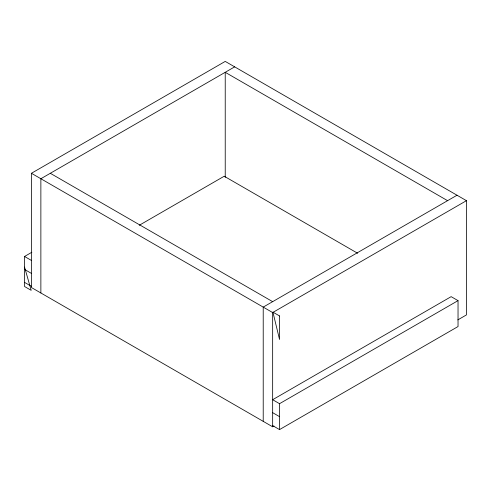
<?xml version="1.0" encoding="UTF-8"?>
<svg xmlns="http://www.w3.org/2000/svg" width="491" height="491" viewBox="0 0 491 491"><rect width="100%" height="100%" fill="white"/><g stroke="black" fill="none" stroke-linecap="round" stroke-linejoin="round"><path stroke-width="0.74" d="M273.984 426.035L272.658 426.802L31.436 287.53L31.436 173.286L225.228 61.406L466.45 200.672L466.45 314.915L457.821 319.893M234.661 66.85L40.87 178.736L40.87 292.98M24.55 267.067L31.178 290.328L24.55 286.499L24.55 256.468L31.847 252.251M139.248 225.289L224.209 176.232L357.62 253.258M457.017 195.222L263.219 307.108L263.219 421.352M31.436 173.286L272.658 312.558L466.45 200.672M458.035 300.633L451.149 296.656L272.658 399.711L279.539 403.688L458.035 300.633L458.035 326.546L279.539 429.594L272.658 425.623M447.583 200.672L225.228 72.3L225.228 177.337M50.303 173.286L272.658 301.664M24.55 256.468L31.436 260.445M24.55 269.424L31.436 273.401M272.658 412.667L279.539 416.644M24.55 282.38L31.436 286.351M279.539 403.688L279.539 429.594M272.658 312.558L272.658 426.802M279.539 315.94L272.91 312.116L279.539 339.496L279.539 315.94"/></g></svg>
